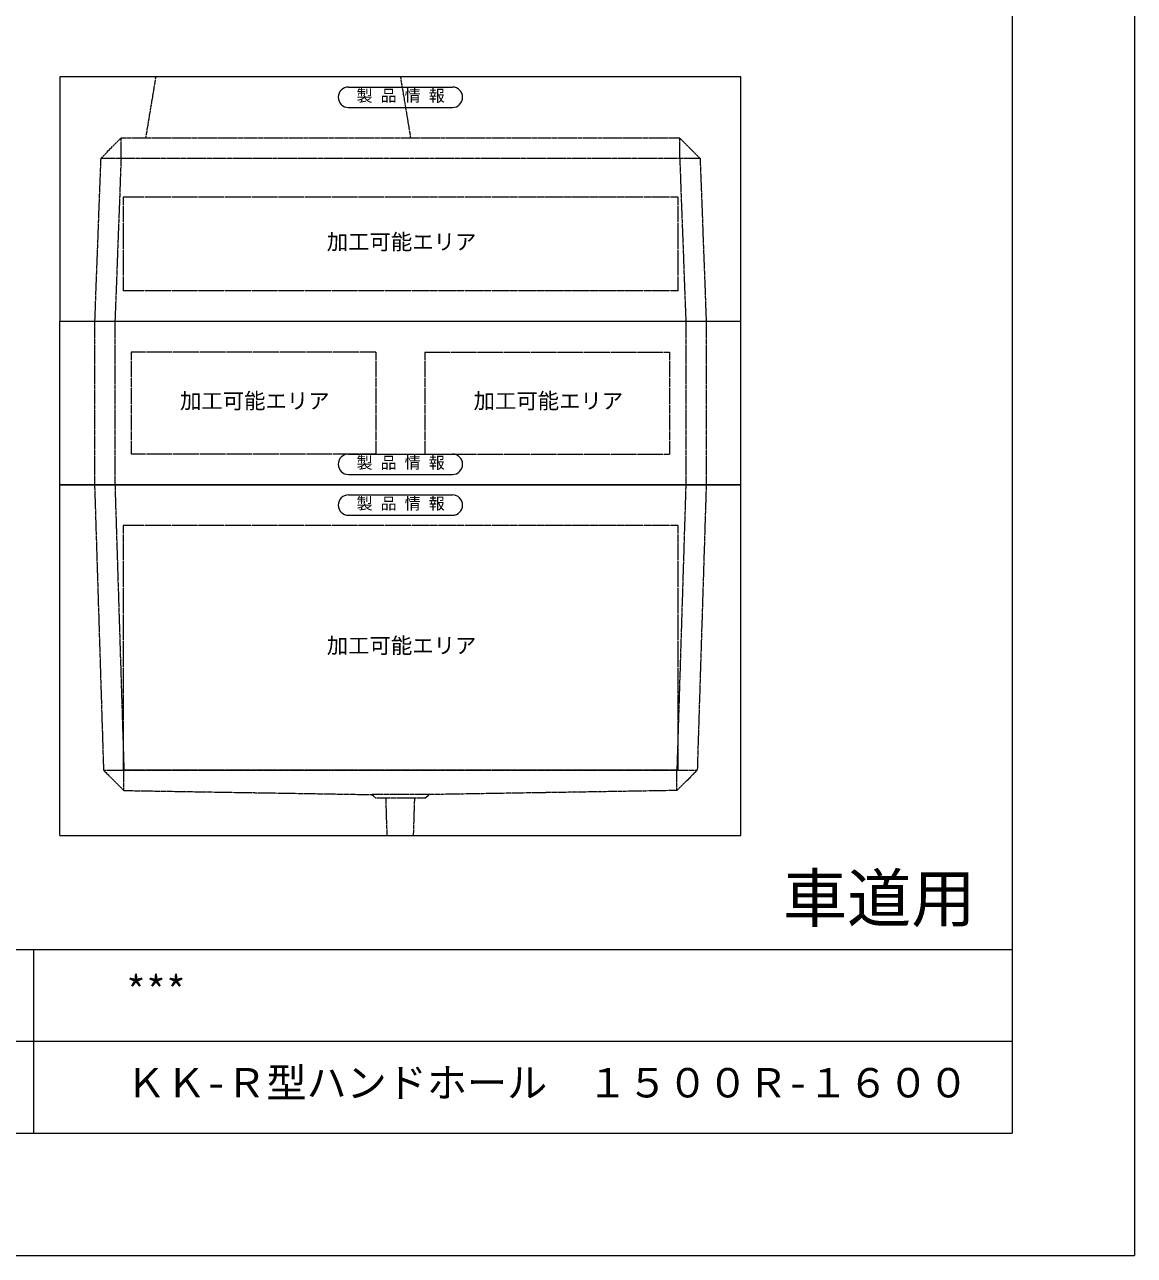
# Model space of a CAD drawing. Units: millimetres, scale not verified. Extents: x -4455 to 4455, y -3150 to 3150.
# Drawn here: x 1733 to 4455, y -3150 to -132 of the extents above; entities that cross this region are included whole.
import ezdxf
from ezdxf.enums import TextEntityAlignment as Align

# ---------------------------------------------------------------- set-up
doc = ezdxf.new("R2010")
doc.units = ezdxf.units.MM
doc.header["$LTSCALE"] = 20
doc.linetypes.add('LONG_DASHED1', pattern=[7, 6, -1])
doc.linetypes.add('LONG_DOUBLE_CHAIN', pattern=[21.8, 18, -1, 0.6, -0.6, 0.6, -1])
for name, color, linetype, lineweight in [('0-0_D-TTL', 7, 'Continuous', 9), ('0-1_Defpoints', 7, 'Continuous', 9), ('0-2_D-TTL-FRAM1', 134, 'Continuous', 9), ('0-3_D-TTL-TXT', 7, 'Continuous', 9), ('0-7_D-STR', 7, 'LONG_DASHED1', 9), ('0-8_D-STR-STR1', 7, 'Continuous', 9), ('0-A_D-STR-STR5', 1, 'LONG_DOUBLE_CHAIN', 9)]:
    doc.layers.add(name, color=color, linetype=linetype, lineweight=lineweight)
doc.styles.add('ＭＳ ゴシック', font='')
doc.styles.get('ＭＳ ゴシック').set_extended_font_data('MS Gothic')

# ---------------------------------------------------------------- blocks, each defined once
blk = doc.blocks.new('A$C4DE05FD1')
at = {"layer": '0-0_D-TTL', "color": 134}
for p in [(114800, 76000), (4000, 4000)]:
    blk.add_line(p, (114800, 4000), dxfattribs=at)
at = {"layer": '0-1_Defpoints', "color": 134}
for p in [(118800, 84000), (0, 0)]:
    blk.add_line(p, (118800, 0), dxfattribs=at)
at = {"layer": '0-2_D-TTL-FRAM1'}
for p, q in [((38800, 10000), (114800, 10000)), ((82800, 10000), (82800, 4000)), ((64800, 7000), (114800, 7000))]:
    blk.add_line(p, q, dxfattribs=at)
blk = doc.blocks.new('A$C4A6C5A6A')
at = {"layer": '0-8_D-STR-STR1'}
for p, q in [((-2550, 0), (2550, 0)), ((-2550, -1000), (2550, -1000))]:
    blk.add_line(p, q, dxfattribs=at)
for centre, start, end in [((-2550, -500), 90, 270), ((2550, -500), 270, 90)]:
    blk.add_arc(centre, 500, start, end, dxfattribs=at)
at = {"layer": '0-8_D-STR-STR1', "style": 'ＭＳ ゴシック'}
blk.add_text('製 品 情 報', height=577.3, dxfattribs=at).set_placement((-2149.6, -882.5), align=Align.BOTTOM_LEFT)
blk = doc.blocks.new('A$C43624346')
at = {"layer": '0-7_D-STR', "linetype": 'Continuous'}
for p, q in [((-16700, -8000), (-16700, 0)), ((16700, -8000), (-16700, -8000))]:
    blk.add_line(p, q, dxfattribs=at)
at = {"layer": '0-7_D-STR'}
for p, q in [((-15000, 0), (-15000, -8000)), ((-14000, 0), (-14000, -8000)), ((14000, 0), (14000, -8000)), ((15000, 0), (15000, -8000))]:
    blk.add_line(p, q, dxfattribs=at)
at = {"layer": '0-7_D-STR', "linetype": 'Continuous'}
blk.add_lwpolyline([(16700, -8000), (16700, 0), (-16700, 0)], dxfattribs=at)
at = {"layer": '0-A_D-STR-STR5'}
for points in [[(-1200, -1500), (-13200, -1500), (-13200, -6500)], [(-1200, -1500), (-1200, -6500), (-13200, -6500)], [(1200, -1500), (13200, -1500), (13200, -6500)], [(1200, -1500), (1200, -6500), (13200, -6500)]]:
    blk.add_lwpolyline(points, dxfattribs=at)
at = {"layer": '0-8_D-STR-STR1'}
blk.add_blockref('A$C4A6C5A6A', (0, -6500), dxfattribs=at)
blk = doc.blocks.new('A$C6842248B')
at = {"layer": '0-7_D-STR', "linetype": 'Continuous'}
for p, q in [((-16700, -17200), (-16700, 0)), ((-16700, 0), (16700, 0)), ((16700, -17200), (16700, 0)), ((-16700, -17200), (16700, -17200))]:
    blk.add_line(p, q, dxfattribs=at)
at = {"layer": '0-7_D-STR'}
for p, q in [((-15000, 0), (-14560, -14000)), ((-14000, 0), (-13560, -14000)), ((14000, 0), (13560, -14000)), ((15000, 0), (14560, -14000)), ((-13560, -15000), (-14560, -14000)), ((-14560, -14000), (14560, -14000)), ((-13560, -15000), (-13560, -14000)), ((13560, -15000), (14560, -14000)), ((13560, -15000), (13560, -14000)), ((-13560, -15000), (-1400, -15200)), ((13560, -15000), (1400, -15200)), ((1400, -15200), (-1400, -15200)), ((-1200, -15380), (-1400, -15200)), ((1200, -15380), (-1200, -15380)), ((-646.9, -17200), (-705, -15380)), ((646.9, -17200), (705, -15380)), ((1200, -15380), (1400, -15200))]:
    blk.add_line(p, q, dxfattribs=at)
at = {"layer": '0-A_D-STR-STR5'}
for points in [[(13600, -2000), (-13600, -2000), (-13600, -14000)], [(13600, -2000), (13600, -14000), (-13600, -14000)]]:
    blk.add_lwpolyline(points, dxfattribs=at)
at = {"layer": '0-8_D-STR-STR1'}
blk.add_blockref('A$C4A6C5A6A', (0, -500), dxfattribs=at)
blk = doc.blocks.new('A$C549d7aaa')
at = {"layer": '0-7_D-STR', "linetype": 'Continuous'}
for p, q in [((-16700, 12000), (-16700, 0)), ((16700, 12000), (-16700, 12000)), ((16700, 0), (16700, 12000)), ((16700, 0), (-16700, 0))]:
    blk.add_line(p, q, dxfattribs=at)
at = {"layer": '0-7_D-STR'}
for p, q in [((-12000, 12000), (-12500, 9000)), ((0, 12000), (500, 9000)), ((-14700, 8000), (-13700, 9000)), ((13700, 9000), (-13700, 9000)), ((-13700, 8000), (-13700, 9000)), ((14700, 8000), (13700, 9000)), ((13700, 8000), (13700, 9000)), ((-14700, 8000), (-15000, 0)), ((14700, 8000), (-14700, 8000)), ((-13700, 8000), (-14000, 0)), ((13700, 8000), (14000, 0)), ((14700, 8000), (15000, 0))]:
    blk.add_line(p, q, dxfattribs=at)
at = {"layer": '0-A_D-STR-STR5'}
for p, q in [((-13600, 6100), (-13600, 1500)), ((13600, 6100), (-13600, 6100))]:
    blk.add_line(p, q, dxfattribs=at)
blk.add_lwpolyline([(13600, 6100), (13600, 1500), (-13600, 1500)], dxfattribs=at)
at = {"layer": '0-8_D-STR-STR1'}
blk.add_blockref('A$C4A6C5A6A', (0, 11500), dxfattribs=at)

msp = doc.modelspace()

# ---------------------------------------------------------------- block references
at = {"layer": '0-0_D-TTL', "xscale": 0.075, "yscale": 0.075}
msp.add_blockref('A$C4DE05FD1', (-4455, -3150), dxfattribs=at)
at = {"layer": '0-7_D-STR', "xscale": 0.05, "yscale": 0.05}
for name, p in [('A$C549d7aaa', (2655, -860)), ('A$C43624346', (2655, -860)), ('A$C6842248B', (2655, -1260))]:
    msp.add_blockref(name, p, dxfattribs=at)

# ---------------------------------------------------------------- texts
at = {"layer": '0-3_D-TTL-TXT', "style": 'ＭＳ ゴシック'}
for s, height, p in [('車道用', 115.5, (3592.81, -2366.44)), ('***', 72.14, (1981.99, -2559.3)), ('ＫＫ-Ｒ型ハンドホール\u3000１５００Ｒ-１６００', 72.14, (1981.99, -2784.3))]:
    msp.add_text(s, height=height, dxfattribs=at).set_placement(p, align=Align.BOTTOM_LEFT)
at = {"layer": '0-A_D-STR-STR5', "style": 'ＭＳ ゴシック'}
for p in [(2474.52, -695.25), (2114.52, -1085.25), (2834.52, -1085.25), (2474.52, -1685.25)]:
    msp.add_text('加工可能エリア', height=38.42, dxfattribs=at).set_placement(p, align=Align.BOTTOM_LEFT)

doc.saveas('drawing.dxf')
